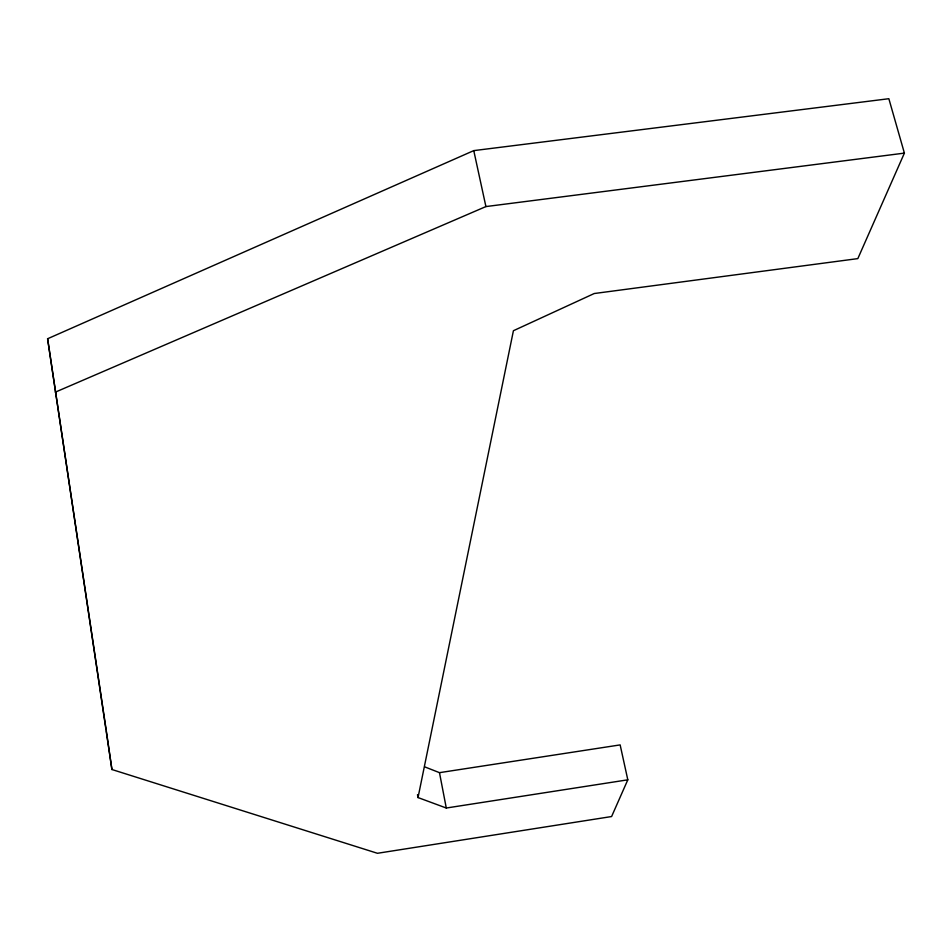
<?xml version="1.0" encoding="UTF-8"?>
<svg xmlns="http://www.w3.org/2000/svg" width="952" height="952" viewBox="0 0 952 952"><rect width="100%" height="100%" fill="white"/><g stroke="black" fill="none" stroke-linecap="round" stroke-linejoin="round"><path stroke-width="1.43" d="M627.808 779.819L446.286 808.022L418.023 797.562L513.414 330.725L594.238 293.525L857.835 258.611L904.4 153.117L888.847 98.71L473.763 150.618L47.6 338.757L111.919 769.513L377.456 853.289L611.601 816.542L627.808 779.819L620.145 744.904L439.479 772.667L424.687 766.86M55.323 392.153L485.913 206.572L904.4 153.117M473.763 150.618L485.913 206.572M439.479 772.667L446.286 808.022M417.488 794.682L418.023 797.562M47.6 338.757L106.172 729.875M106.386 731.35L111.919 769.513"/></g></svg>
